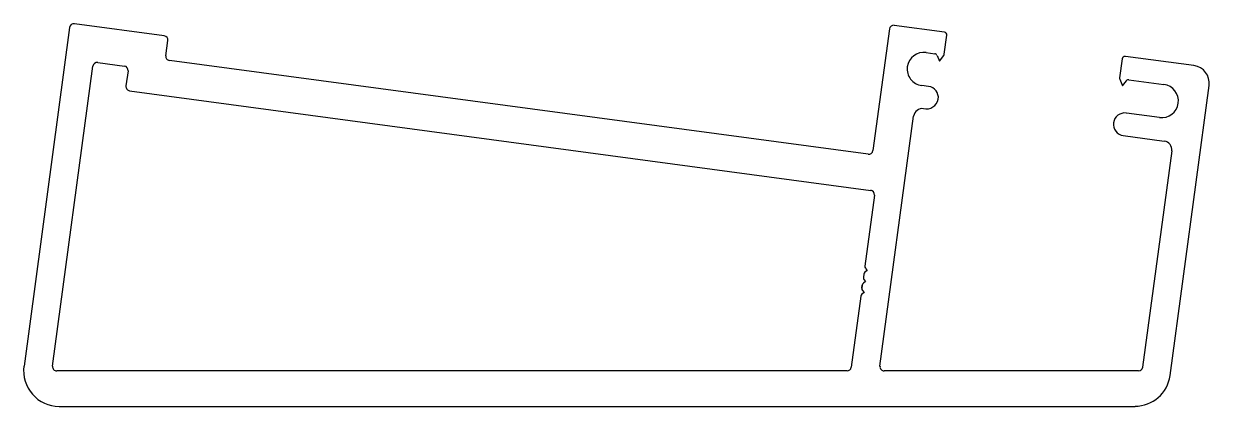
# Model space of a CAD drawing. Extents: x -51 to 55, y 0 to 35.
import ezdxf

# ---------------------------------------------------------------- set-up
doc = ezdxf.new("R2010")
doc.units = 0
doc.layers.add('2', color=7, linetype='CONTINUOUS')

msp = doc.modelspace()

# ---------------------------------------------------------------- linework, layer by layer
at = {"layer": '2', "color": 7, "linetype": 'CONTINUOUS'}
for p, q in [((-46.76, 34.49), (-50.84, 4.07)), ((-38.27, 33.74), (-46.33, 34.82)), ((26.78, 34.35), (25.31, 23.43)), ((31.72, 34.07), (27.21, 34.67)), ((-38.13, 31.95), (-37.94, 33.31)), ((31.71, 32.09), (31.93, 33.78)), ((30.08, 32.24), (30.85, 32.13)), ((31.06, 31.98), (31.27, 31.46)), ((31.27, 31.46), (31.66, 31.97)), ((-48.28, 4.08), (-44.66, 31.01)), ((-44.23, 31.34), (-41.84, 31.01)), ((24.88, 23.1), (-37.8, 31.52)), ((47.67, 31.67), (47.44, 29.97)), ((54.1, 31.06), (47.95, 31.89)), ((-41.51, 30.59), (-41.7, 29.23)), ((47.46, 29.84), (47.7, 29.25)), ((48.27, 29.79), (51.4, 29.37)), ((-41.37, 28.8), (25.11, 19.86)), ((30.29, 29.19), (29.68, 29.27)), ((47.7, 29.25), (48.04, 29.7)), ((51.97, 3.23), (55.47, 29.27)), ((51.01, 26.4), (48.04, 26.8)), ((25.94, 4.08), (28.96, 26.52)), ((47.77, 24.79), (51.44, 24.29)), ((52.12, 23.41), (49.5, 3.98)), ((25.44, 19.44), (24.58, 13.05)), ((24.63, 12.86), (24.78, 12.67)), ((24.49, 12.35), (24.45, 12.06)), ((24.5, 11.87), (24.64, 11.68)), ((24.78, 12.66), (24.58, 12.51)), ((24.35, 11.36), (24.32, 11.07)), ((24.32, 11.07), (24.35, 11.36)), ((24.35, 11.36), (24.32, 11.07)), ((24.32, 11.07), (24.35, 11.36)), ((24.35, 11.36), (24.32, 11.07)), ((24.51, 10.68), (24.32, 10.53)), ((24.36, 10.88), (24.51, 10.69)), ((24.64, 11.67), (24.45, 11.52)), ((24.22, 10.37), (23.36, 3.98)), ((24.22, 10.37), (24.22, 10.37)), ((22.99, 3.65), (-47.9, 3.65)), ((49.13, 3.65), (26.32, 3.65)), ((-47.7, 0.47), (48.82, 0.47))]:
    msp.add_line(p, q, dxfattribs=at)
for centre, radius, start, end in [((-46.38, 34.44), 0.381, 82.3455, 172.3455), ((27.16, 34.3), 0.381, 82.3455, 172.3455), ((31.68, 33.82), 0.254, 352.3455, 82.3455), ((-38.32, 33.36), 0.381, 352.3455, 82.3455), ((-37.75, 31.9), 0.381, 172.3455, 262.3455), ((29.88, 30.75), 1.5, 82.3455, 172.3455), ((30.82, 31.88), 0.254, 22.3455, 82.3455), ((31.45, 32.12), 0.254, 322.3455, 352.3455), ((-44.28, 30.96), 0.381, 82.3455, 172.3455), ((-41.89, 30.64), 0.381, 352.3455, 82.3455), ((29.88, 30.75), 1.5, 172.3455, 262.3455), ((47.92, 31.63), 0.254, 82.3455, 172.3455), ((53.89, 29.49), 1.59, 352.3455, 82.3455), ((47.69, 29.94), 0.254, 172.3455, 202.3455), ((48.24, 29.54), 0.254, 82.3455, 142.3455), ((-41.32, 29.18), 0.381, 172.3455, 262.3455), ((30.16, 28.18), 1.02, 352.3455, 82.3455), ((51.21, 27.89), 1.5, 352.3455, 82.3455), ((30.08, 28.28), 1.11, 257.6703, 347.6703), ((51.21, 27.89), 1.5, 262.3455, 352.3455), ((29.74, 26.41), 0.787, 82.3455, 172.3455), ((47.9, 25.79), 1.02, 82.3455, 172.3455), ((47.9, 25.79), 1.02, 172.3455, 262.3455), ((24.93, 23.48), 0.381, 262.3455, 352.3455), ((51.34, 23.51), 0.787, 352.3455, 82.3455), ((25.06, 19.49), 0.381, 352.3455, 82.3455), ((24.83, 13.02), 0.25, 172.3455, 217.3455), ((24.7, 12.02), 0.25, 172.3455, 217.3455), ((24.74, 12.31), 0.25, 127.3455, 172.3455), ((24.77, 12.67), 0.008, 307.3455, 37.3455), ((24.56, 11.03), 0.25, 172.3455, 217.3455), ((24.6, 11.32), 0.25, 127.3455, 172.3455), ((24.51, 10.68), 0.008, 307.3455, 37.3455), ((24.64, 11.68), 0.008, 307.3455, 37.3455), ((24.47, 10.33), 0.25, 127.3455, 172.3455), ((-47.7, 3.65), 3.18, 172.3455, 270), ((-47.9, 4.03), 0.381, 172.3455, 270), ((22.99, 4.03), 0.381, 270, 352.3455), ((26.32, 4.03), 0.381, 172.3455, 270), ((48.82, 3.65), 3.17, 270, 352.3455), ((49.13, 4.03), 0.381, 270, 352.3455)]:
    msp.add_arc(centre, radius, start, end, dxfattribs=at)

doc.saveas('drawing.dxf')
